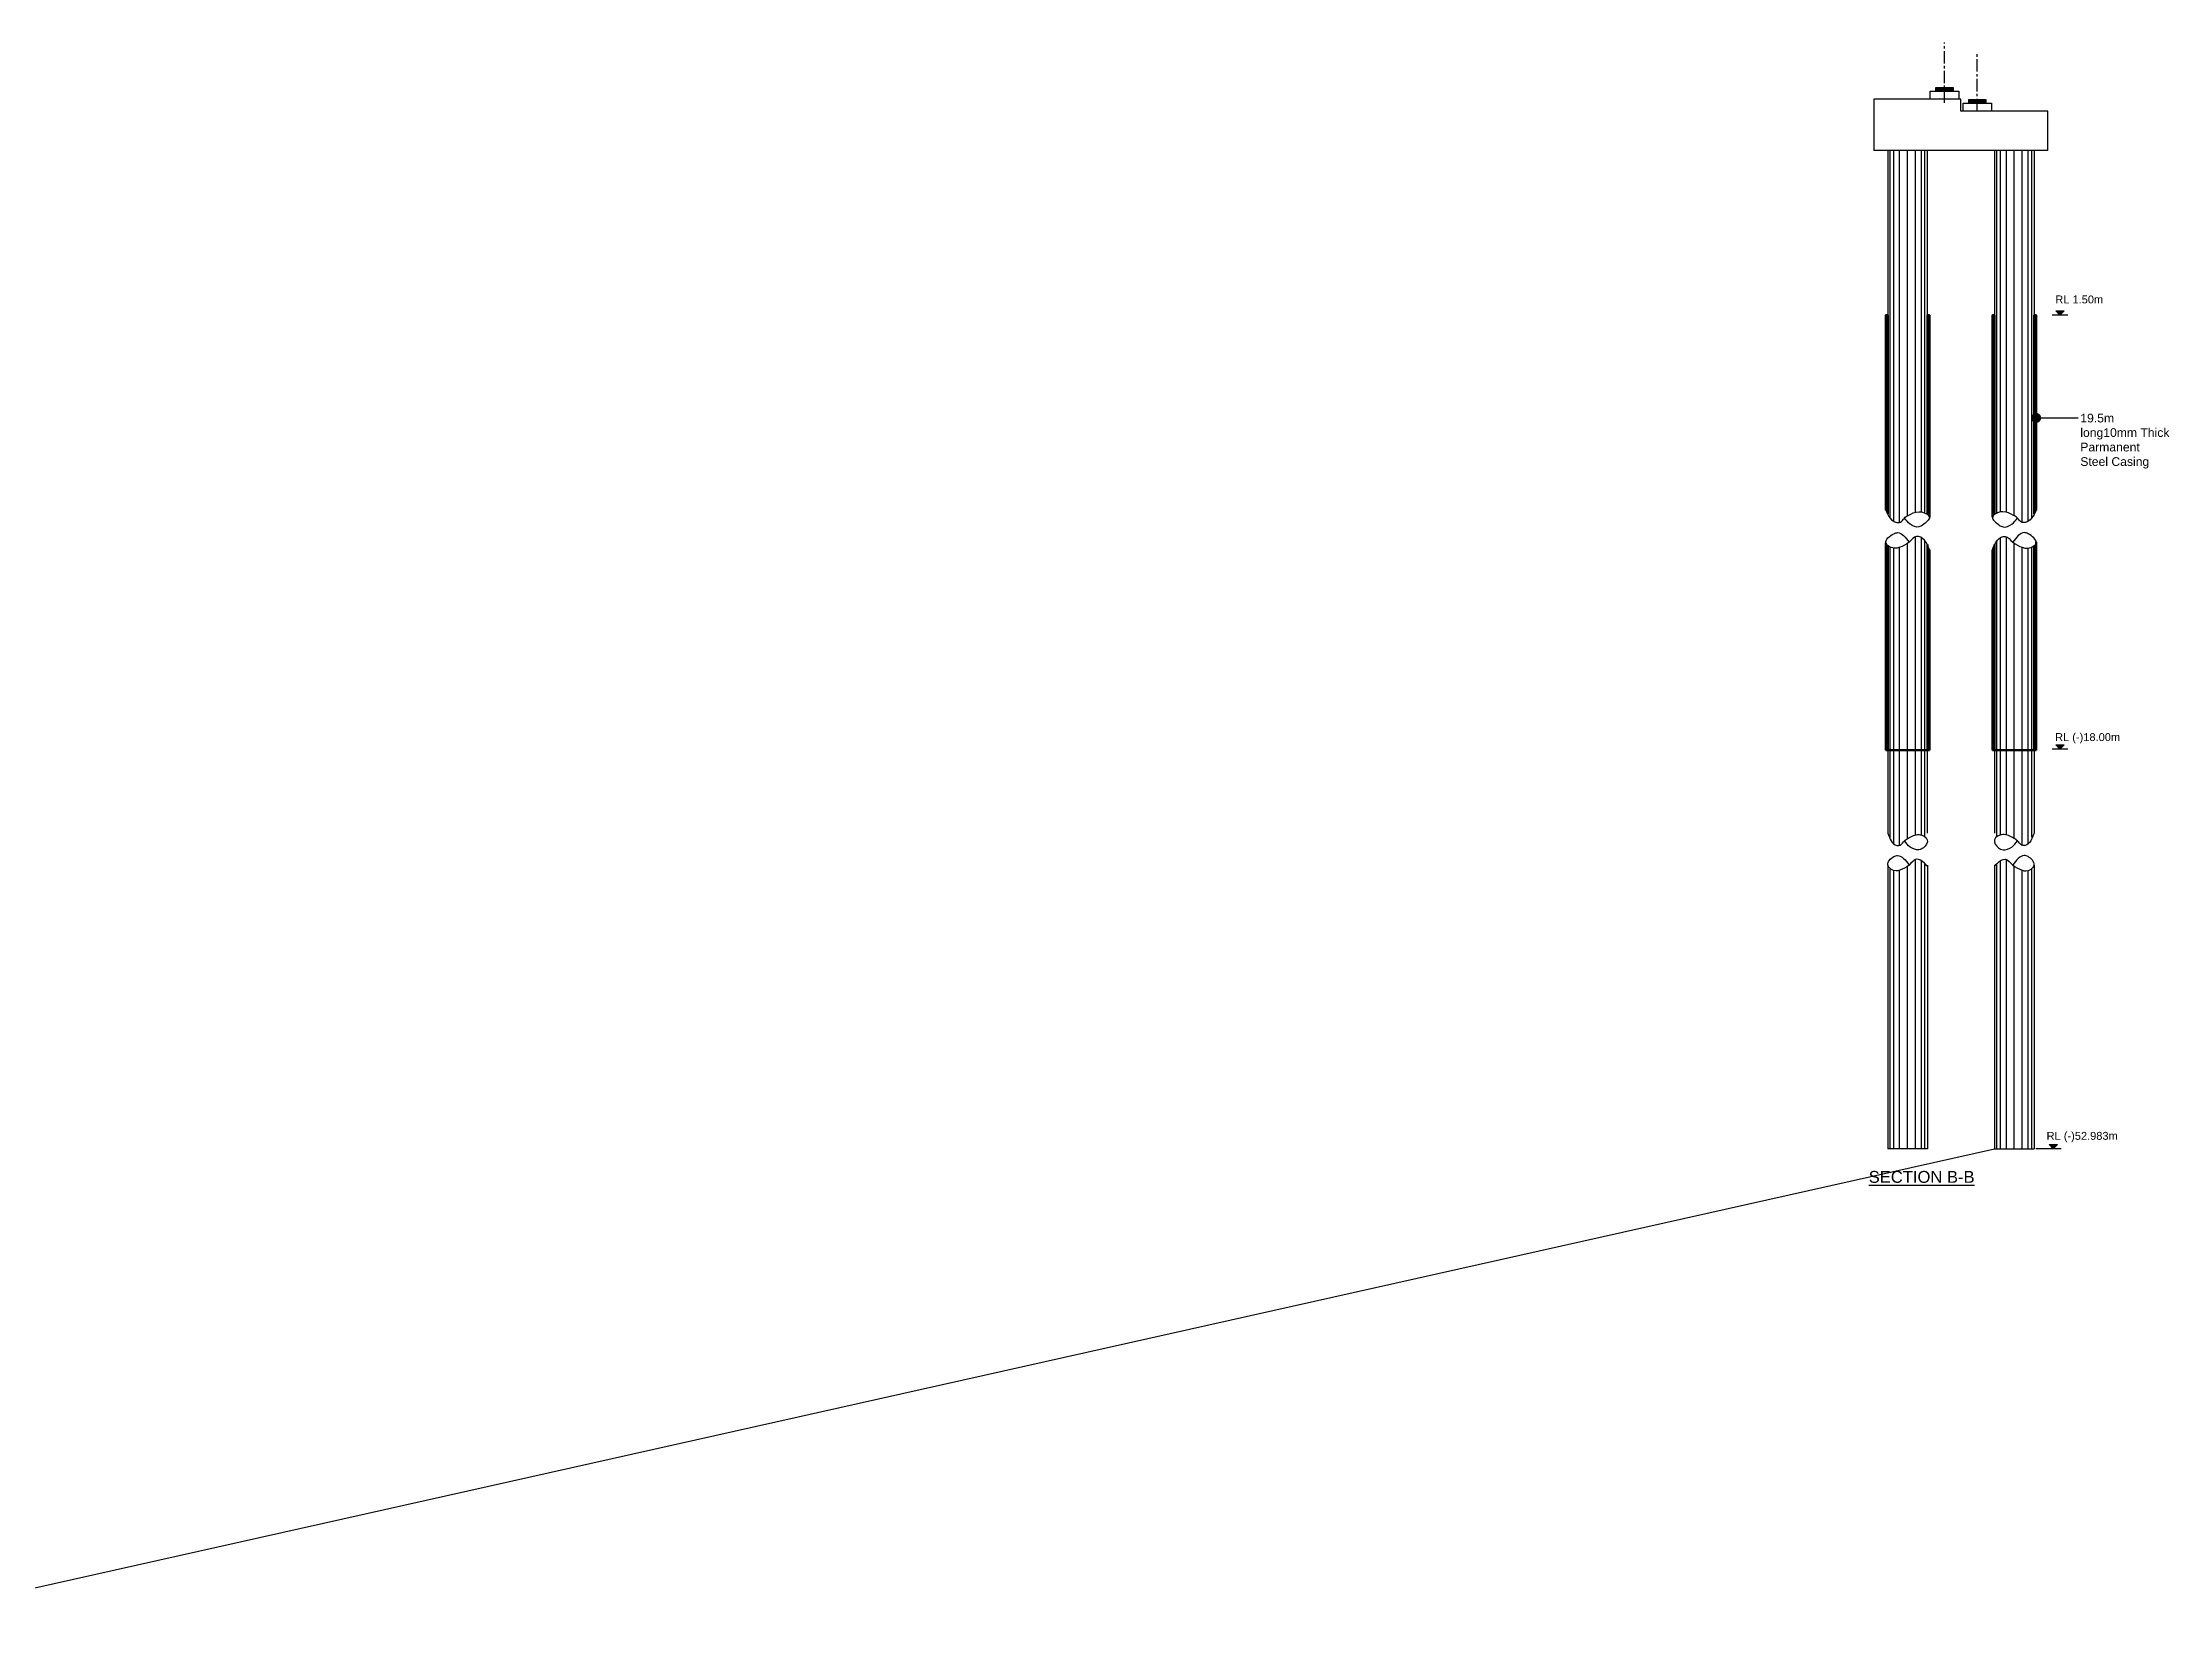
# Model space of a CAD drawing. Header units: millimetres. Extents: x 645430 to 1329725, y -477752 to 44877.
# Drawn here: x 912952 to 966753, y -162301 to -122222 of the extents above; entities that cross this region are included whole.
import ezdxf

# ---------------------------------------------------------------- set-up
doc = ezdxf.new("R2010")
doc.units = ezdxf.units.MM
doc.header["$LTSCALE"] = 250
doc.linetypes.add('CENTER', pattern=[2, 1.25, -0.25, 0.25, -0.25])
for name, color, linetype in [('Center Line', 34, 'Continuous'), ('dim', 4, 'Continuous'), ('Dimision', 4, 'Continuous'), ('hatch', 35, 'Continuous'), ('Pile', 11, 'Continuous'), ('Pire Line', 11, 'Continuous'), ('Text', 7, 'Continuous')]:
    doc.layers.add(name, color=color, linetype=linetype)
doc.layers.add('Steel Casing', color=5, linetype='Continuous', lineweight=80)
doc.styles.add('ROMANS', font='arial.ttf', dxfattribs={"height": 200})
doc.styles.get("Standard").update_dxf_attribs({"font": 'times.ttf'})
doc.dimstyles.new('ISO-25', dxfattribs={"dimtxt": 75, "dimasz": 45, "dimexe": 125, "dimexo": 75.625, "dimgap": 60, "dimtad": 1, "dimdec": 0, "dimtxsty": 'Standard', "dimblk": 'DOT', "dimcen": 52.5, "dimdle": 100, "dimclrd": 256, "dimclre": 256, "dimclrt": 256, "dimadec": 0, "dimazin": 0, "dimtfac": 1, "dimtdec": 0, "dimtix": 1, "dimtmove": 0, "dimatfit": 3, "dimldrblk": 'DOT', "dimfxl": 1, "dimlwd": -1, "dimarcsym": 0})

# ---------------------------------------------------------------- blocks, each defined once
blk = doc.blocks.new('_Dot')
at = {"color": 0, "linetype": 'ByBlock', "lineweight": -2}
blk.add_line((-0.5, 0), (-1, 0), dxfattribs=at)
at = {"color": 0, "linetype": 'ByBlock', "const_width": 0.5}
blk.add_lwpolyline([(-0.25, 0, 1), (0.25, 0, 1)], format="xyb", close=True, dxfattribs=at)

msp = doc.modelspace()

# ---------------------------------------------------------------- hatches: boundary and pattern name
at = {"layer": 'Dimision', "ltscale": 5}
for points in [[(963875.8, -129007.1), (964087.9, -129007.1), (963981.8, -129113.2)], [(963875.8, -139985.3), (964087.9, -139985.3), (963981.8, -140091.4)], [(963708.2, -150089.9), (963920.3, -150089.9), (963814.3, -150196)]]:
    msp.add_hatch(color=256, dxfattribs=at).paths.add_polyline_path(points)
at = {"layer": 'Pire Line', "ltscale": 3}
h = msp.add_hatch(color=256, dxfattribs=at)
h.paths.add_polyline_path([(961288, -123363.9), (961063, -123363.9), (961063, -123453.9), (961288, -123453.9)])
h.paths.add_polyline_path([(961063, -123363.9), (960838, -123363.9), (960838, -123453.9), (961063, -123453.9)])
h = msp.add_hatch(color=256, dxfattribs=at)
h.paths.add_polyline_path([(962117.5, -123667.9), (961892.5, -123667.9), (961892.5, -123757.9), (962117.5, -123757.9)])
h.paths.add_polyline_path([(961892.5, -123667.9), (961667.5, -123667.9), (961667.5, -123757.9), (961892.5, -123757.9)])

# ---------------------------------------------------------------- linework, layer by layer
at = {"ltscale": 5}
msp.add_lwpolyline([(869921.4, -149335.3), (892879.1, -165750.5), (962328, -150196)], dxfattribs=at)
at = {"layer": 'Center Line', "linetype": 'CENTER'}
for p, q in [((961063, -123749.6), (961063, -122222)), ((961892.5, -123955.9), (961892.5, -122503))]:
    msp.add_line(p, q, dxfattribs=at)
at = {"layer": 'dim', "ltscale": 30}
for points in [[(959574.6, -134049.3), (959856.3, -134359.2), (959946.2, -134351.8), (960047.4, -134245.8), (960144.7, -134179.9), (960419, -134088.1), (960681.3, -134225.4), (960507.3, -134424.2), (960413.7, -134471.9), (960194.6, -134403.2), (960047.4, -134245.8)], [(963381.4, -134049.4), (963099.6, -134359.2), (963009.7, -134351.8), (962908.5, -134245.8), (962811.2, -134179.9), (962537, -134088.1), (962274.6, -134225.4), (962448.6, -134424.2), (962542.2, -134471.9), (962761.3, -134403.2), (962908.5, -134245.8)], [(960681.3, -135051.8), (960554.4, -134807), (960356.7, -134710.4), (960164.5, -134858.5), (959928.9, -134985.6), (959838.2, -135007.8), (959574.6, -134874.8), (959781, -134644), (959876.9, -134615.4), (960026.6, -134689.3), (960164.5, -134858.5)], [(962274.6, -135051.8), (962401.5, -134807), (962599.2, -134710.4), (962791.4, -134858.5), (963027, -134985.6), (963117.7, -135007.8), (963381.3, -134874.8), (963174.9, -134644), (963079, -134615.4), (962929.3, -134689.3), (962791.4, -134858.5)], [(959628.3, -142213.2), (959856.3, -142523), (959946.2, -142515.6), (960047.4, -142409.6), (960144.8, -142343.7), (960419, -142251.9), (960627.6, -142385.1), (960528.4, -142588), (960413.7, -142635.7), (960194.7, -142567), (960047.4, -142409.6)], [(963327.7, -142213.2), (963099.6, -142523), (963009.7, -142515.6), (962908.5, -142409.6), (962811.1, -142343.7), (962536.9, -142251.9), (962328.3, -142385.1), (962427.5, -142588), (962542.2, -142635.7), (962761.2, -142567), (962908.5, -142409.6)], [(960627.6, -143049.5), (960554.4, -142970.8), (960356.7, -142874.2), (960164.5, -143022.3), (959929, -143149.5), (959838.3, -143171.6), (959627.9, -143022.1), (959781.1, -142807.8), (959876.9, -142779.2), (960026.6, -142853.1), (960164.5, -143022.3)], [(962328.3, -143049.5), (962401.5, -142970.8), (962599.2, -142874.2), (962791.4, -143022.3), (963027, -143149.5), (963117.6, -143171.6), (963328, -143022.1), (963174.8, -142807.8), (963079, -142779.2), (962929.3, -142853.1), (962791.4, -143022.3)]]:
    msp.add_spline(points, degree=3, dxfattribs=at)
at = {"layer": 'Dimision', "ltscale": 5}
for p, q in [((964185, -129113.2), (963788.2, -129113.2)), ((964185, -140091.4), (963788.2, -140091.4)), ((964017.4, -150196), (963370.6, -150196))]:
    msp.add_line(p, q, dxfattribs=at)
for points in [[(963875.8, -129007.1), (964087.9, -129007.1), (963981.8, -129113.2)], [(963875.8, -139985.3), (964087.9, -139985.3), (963981.8, -140091.4)], [(963710.9, -150089.9), (963920.3, -150089.9), (963814.3, -150196)]]:
    msp.add_lwpolyline(points, close=True, dxfattribs=at)
at = {"layer": 'hatch', "ltscale": 3}
for p, q in [((959687.5, -129118.9), (959687.5, -124955.9)), ((959777.9, -129118.9), (959777.9, -124955.9)), ((959777.9, -129118.9), (959777.9, -124955.9)), ((959927.9, -129118.9), (959927.9, -124955.9)), ((960127.9, -129118.9), (960127.9, -124955.9)), ((960127.9, -129118.9), (960127.9, -124955.9)), ((960127.9, -129118.9), (960127.9, -124955.9)), ((960127.9, -129118.9), (960127.9, -124955.9)), ((960327.9, -129118.9), (960327.9, -124955.9)), ((960477.9, -129118.9), (960477.9, -124955.9)), ((960477.9, -129118.9), (960477.9, -124955.9)), ((960568.3, -129118.9), (960568.3, -124955.9)), ((962387.6, -129118.9), (962387.6, -124955.9)), ((962478, -129118.9), (962478, -124955.9)), ((962478, -129118.9), (962478, -124955.9)), ((962628, -129118.9), (962628, -124955.9)), ((962828, -129118.9), (962828, -124955.9)), ((962828, -129118.9), (962828, -124955.9)), ((962828, -129118.9), (962828, -124955.9)), ((962828, -129118.9), (962828, -124955.9)), ((963028, -129118.9), (963028, -124955.9)), ((963178, -129118.9), (963178, -124955.9)), ((963178, -129118.9), (963178, -124955.9)), ((963268.4, -129118.9), (963268.4, -124955.9)), ((959687.5, -134233.1), (959687.5, -129118.9)), ((959777.9, -134323.9), (959777.9, -129118.9)), ((959777.9, -134319.4), (959777.9, -129118.9)), ((959927.9, -134361.3), (959927.9, -129118.9)), ((960127.9, -134189.2), (960127.9, -129118.9)), ((960127.9, -134189.2), (960127.9, -129118.9)), ((960127.9, -134189.2), (960127.9, -129118.9)), ((960127.9, -134189.2), (960127.9, -129118.9)), ((960327.9, -134097.3), (960327.9, -129118.9)), ((960477.9, -134094.7), (960477.9, -129118.9)), ((960477.9, -134094.7), (960477.9, -129118.9)), ((960568.3, -134121.2), (960568.3, -129118.9)), ((962387.6, -134121.2), (962387.6, -129118.9)), ((962478, -134094.7), (962478, -129118.9)), ((962478, -134094.7), (962478, -129118.9)), ((962628, -134097.3), (962628, -129118.9)), ((962828, -134189.2), (962828, -129118.9)), ((962828, -134189.2), (962828, -129118.9)), ((962828, -134189.2), (962828, -129118.9)), ((962828, -134189.2), (962828, -129118.9)), ((963028, -134361.3), (963028, -129118.9)), ((963178, -134323.9), (963178, -129118.9)), ((963178, -134319.4), (963178, -129118.9)), ((963268.4, -134233.1), (963268.4, -129118.9)), ((959687.5, -142315.4), (959687.5, -134978.2)), ((959777.9, -142474.5), (959777.9, -134999)), ((959777.9, -142477.1), (959777.9, -135009.5)), ((959927.9, -142525.3), (959927.9, -134985.9)), ((960127.9, -142353), (960127.9, -134888.6)), ((960127.9, -142353), (960127.9, -134888.6)), ((960127.9, -142353), (960127.9, -134888.6)), ((960127.9, -142353), (960127.9, -134888.6)), ((960327.9, -142259.7), (960327.9, -134718.4)), ((960477.9, -142262.8), (960477.9, -134744.1)), ((960477.9, -142262.8), (960477.9, -134744.1)), ((960568.3, -142305.9), (960568.3, -134822.7)), ((962387.6, -142305.9), (962387.6, -134822.7)), ((962478, -142262.8), (962478, -134744.1)), ((962478, -142262.8), (962478, -134744.1)), ((962628, -142259.7), (962628, -134718.4)), ((962828, -142353), (962828, -134888.6)), ((962828, -142353), (962828, -134888.6)), ((962828, -142353), (962828, -134888.6)), ((962828, -142353), (962828, -134888.6)), ((963028, -142525.3), (963028, -134985.9)), ((963178, -142474.5), (963178, -134999)), ((963178, -142477.1), (963178, -135009.5)), ((963268.4, -142315.4), (963268.4, -134978.2)), ((960127.9, -150196), (960127.9, -143052.4)), ((960127.9, -150196), (960127.9, -143052.4)), ((960127.9, -150196), (960127.9, -143052.4)), ((960127.9, -150196), (960127.9, -143052.4)), ((960327.9, -150196), (960327.9, -142881.9)), ((960477.9, -150196), (960477.9, -142910.8)), ((960477.9, -150196), (960477.9, -142910.8)), ((960568.3, -150196), (960568.3, -142984.4)), ((962387.6, -150196), (962387.6, -142984.4)), ((962478, -150196), (962478, -142910.8)), ((962478, -150196), (962478, -142910.8)), ((962628, -150196), (962628, -142881.9)), ((962828, -150196), (962828, -143052.4)), ((962828, -150196), (962828, -143052.4)), ((962828, -150196), (962828, -143052.4)), ((962828, -150196), (962828, -143052.4)), ((959687.5, -150196), (959687.5, -143124.5)), ((959777.9, -150196), (959777.9, -143157.9)), ((959777.9, -150196), (959777.9, -143174.7)), ((959927.9, -150196), (959927.9, -143149.8)), ((963028, -150196), (963028, -143149.8)), ((963178, -150196), (963178, -143157.9)), ((963178, -150196), (963178, -143174.7)), ((963268.4, -150196), (963268.4, -143124.5))]:
    msp.add_line(p, q, dxfattribs=at)
at = {"layer": 'Pile', "ltscale": 3}
for p, q in [((961478, -123651.9), (959278, -123651.9)), ((961478, -123955.9), (961478, -123651.9)), ((963678, -123955.9), (961478, -123955.9)), ((963678, -124955.9), (959278, -124955.9)), ((959627.8, -134941.7), (959628.3, -142213.2)), ((960628, -134941.7), (960627.6, -142213.2)), ((962327.9, -134941.7), (962328.3, -142213.2)), ((963328.1, -134941.7), (963327.7, -142213.2)), ((959627.9, -143022.1), (959627.9, -150196)), ((960628, -143022.1), (960628, -150196)), ((962328, -143022.1), (962328, -150196)), ((963328, -143022.1), (963328, -150196)), ((960628, -150196), (959627.9, -150196)), ((962328, -150196), (963328, -150196))]:
    msp.add_line(p, q, dxfattribs=at)
for points in [[(959627.9, -124955.9), (959628, -128118.9), (959628.2, -134144.2)], [(960627.9, -124955.9), (960627.9, -129118.9)], [(962328, -124955.9), (962328.1, -129118.9)], [(963328, -124955.9), (963327.9, -128118.9), (963327.7, -134144.2)], [(960627.8, -129118.9), (960627.6, -134144.2)], [(962328.1, -129118.9), (962328.3, -134144.2)]]:
    msp.add_lwpolyline(points, dxfattribs=at)
at = {"layer": 'Pire Line', "ltscale": 3}
for p, q in [((959278, -123651.9), (959278, -124955.9)), ((963678, -124955.9), (963678, -123955.9))]:
    msp.add_line(p, q, dxfattribs=at)
for points in [[(960703, -123453.9), (961423, -123453.9), (961423, -123651.9), (960703, -123651.9)], [(961532.5, -123757.9), (962252.5, -123757.9), (962252.5, -123955.9), (961532.5, -123955.9)]]:
    msp.add_lwpolyline(points, close=True, dxfattribs=at)
at = {"layer": 'Pire Line', "ltscale": 5}
for points in [[(961288, -123363.9), (960838, -123363.9), (960838, -123453.9), (961288, -123453.9)], [(962117.5, -123667.9), (961667.5, -123667.9), (961667.5, -123757.9), (962117.5, -123757.9)]]:
    msp.add_lwpolyline(points, close=True, dxfattribs=at)
at = {"layer": 'Steel Casing', "linetype": 'Continuous', "ltscale": 0.3}
for p, q in [((959574.7, -140118.9), (960681.3, -140118.9)), ((963381.3, -140118.9), (962274.6, -140118.9))]:
    msp.add_line(p, q, dxfattribs=at)
for points in [[(959574.6, -134049.3), (959574.5, -129118.9), (959627.8, -129118.9), (959627.8, -134143.6)], [(960681.3, -134225.4), (960681.3, -129118.9), (960628, -129118.9), (960628, -134143.6)], [(962274.6, -134225.4), (962274.6, -129118.9), (962327.9, -129118.9), (962327.9, -134143.6)], [(963381.4, -134049.4), (963381.4, -129118.9), (963328.1, -129118.9), (963328.1, -134143.6)], [(959574.7, -140118.9), (959574.6, -134874.8)], [(959627.5, -134941.5), (959627.5, -140118.9)], [(960628.4, -134916.2), (960628.4, -140118.9)], [(962327.5, -134916.2), (962327.5, -140118.9)], [(963328.5, -134941.5), (963328.4, -140118.9)], [(963381.3, -140118.9), (963381.4, -134848.6)], [(960681.3, -140118.9), (960681.3, -135051.8)], [(962274.6, -140118.9), (962274.6, -135051.8)]]:
    msp.add_lwpolyline(points, dxfattribs=at)

# ---------------------------------------------------------------- texts
at = {"layer": 'Text', "style": 'ROMANS'}
for s, height, p in [('RL 1.50m', 200, (963864.9, -128818.5)), ('RL (-)18.00m', 200, (963859.1, -139885.9)), ('RL (-)52.983m', 200, (963644.1, -149969.5)), ('%%USECTION B-B', 300, (959145.6, -151057.1))]:
    msp.add_text(s, height=height, dxfattribs=at).set_placement(p)
at = {"layer": 'Text', "insert": (964497.7, -131608.2), "char_height": 220, "width": 2359.365, "attachment_point": 1, "style": 'ROMANS'}
msp.add_mtext('19.5m long10mm Thick Parmanent  Steel Casing ', dxfattribs=at)

# ---------------------------------------------------------------- leaders
at = {"ltscale": 0.25}
msp.add_leader([(963381.3, -131713.4), (964382.5, -131715.5), (964446.1, -131715.5)], dimstyle='ISO-25', override={"dimasz": 250, "dimgap": 40, "dimtad": 0, "dimfxl": 35, "dimfxlon": 1, "dimarcsym": 2}, dxfattribs=at)

doc.saveas('drawing.dxf')
